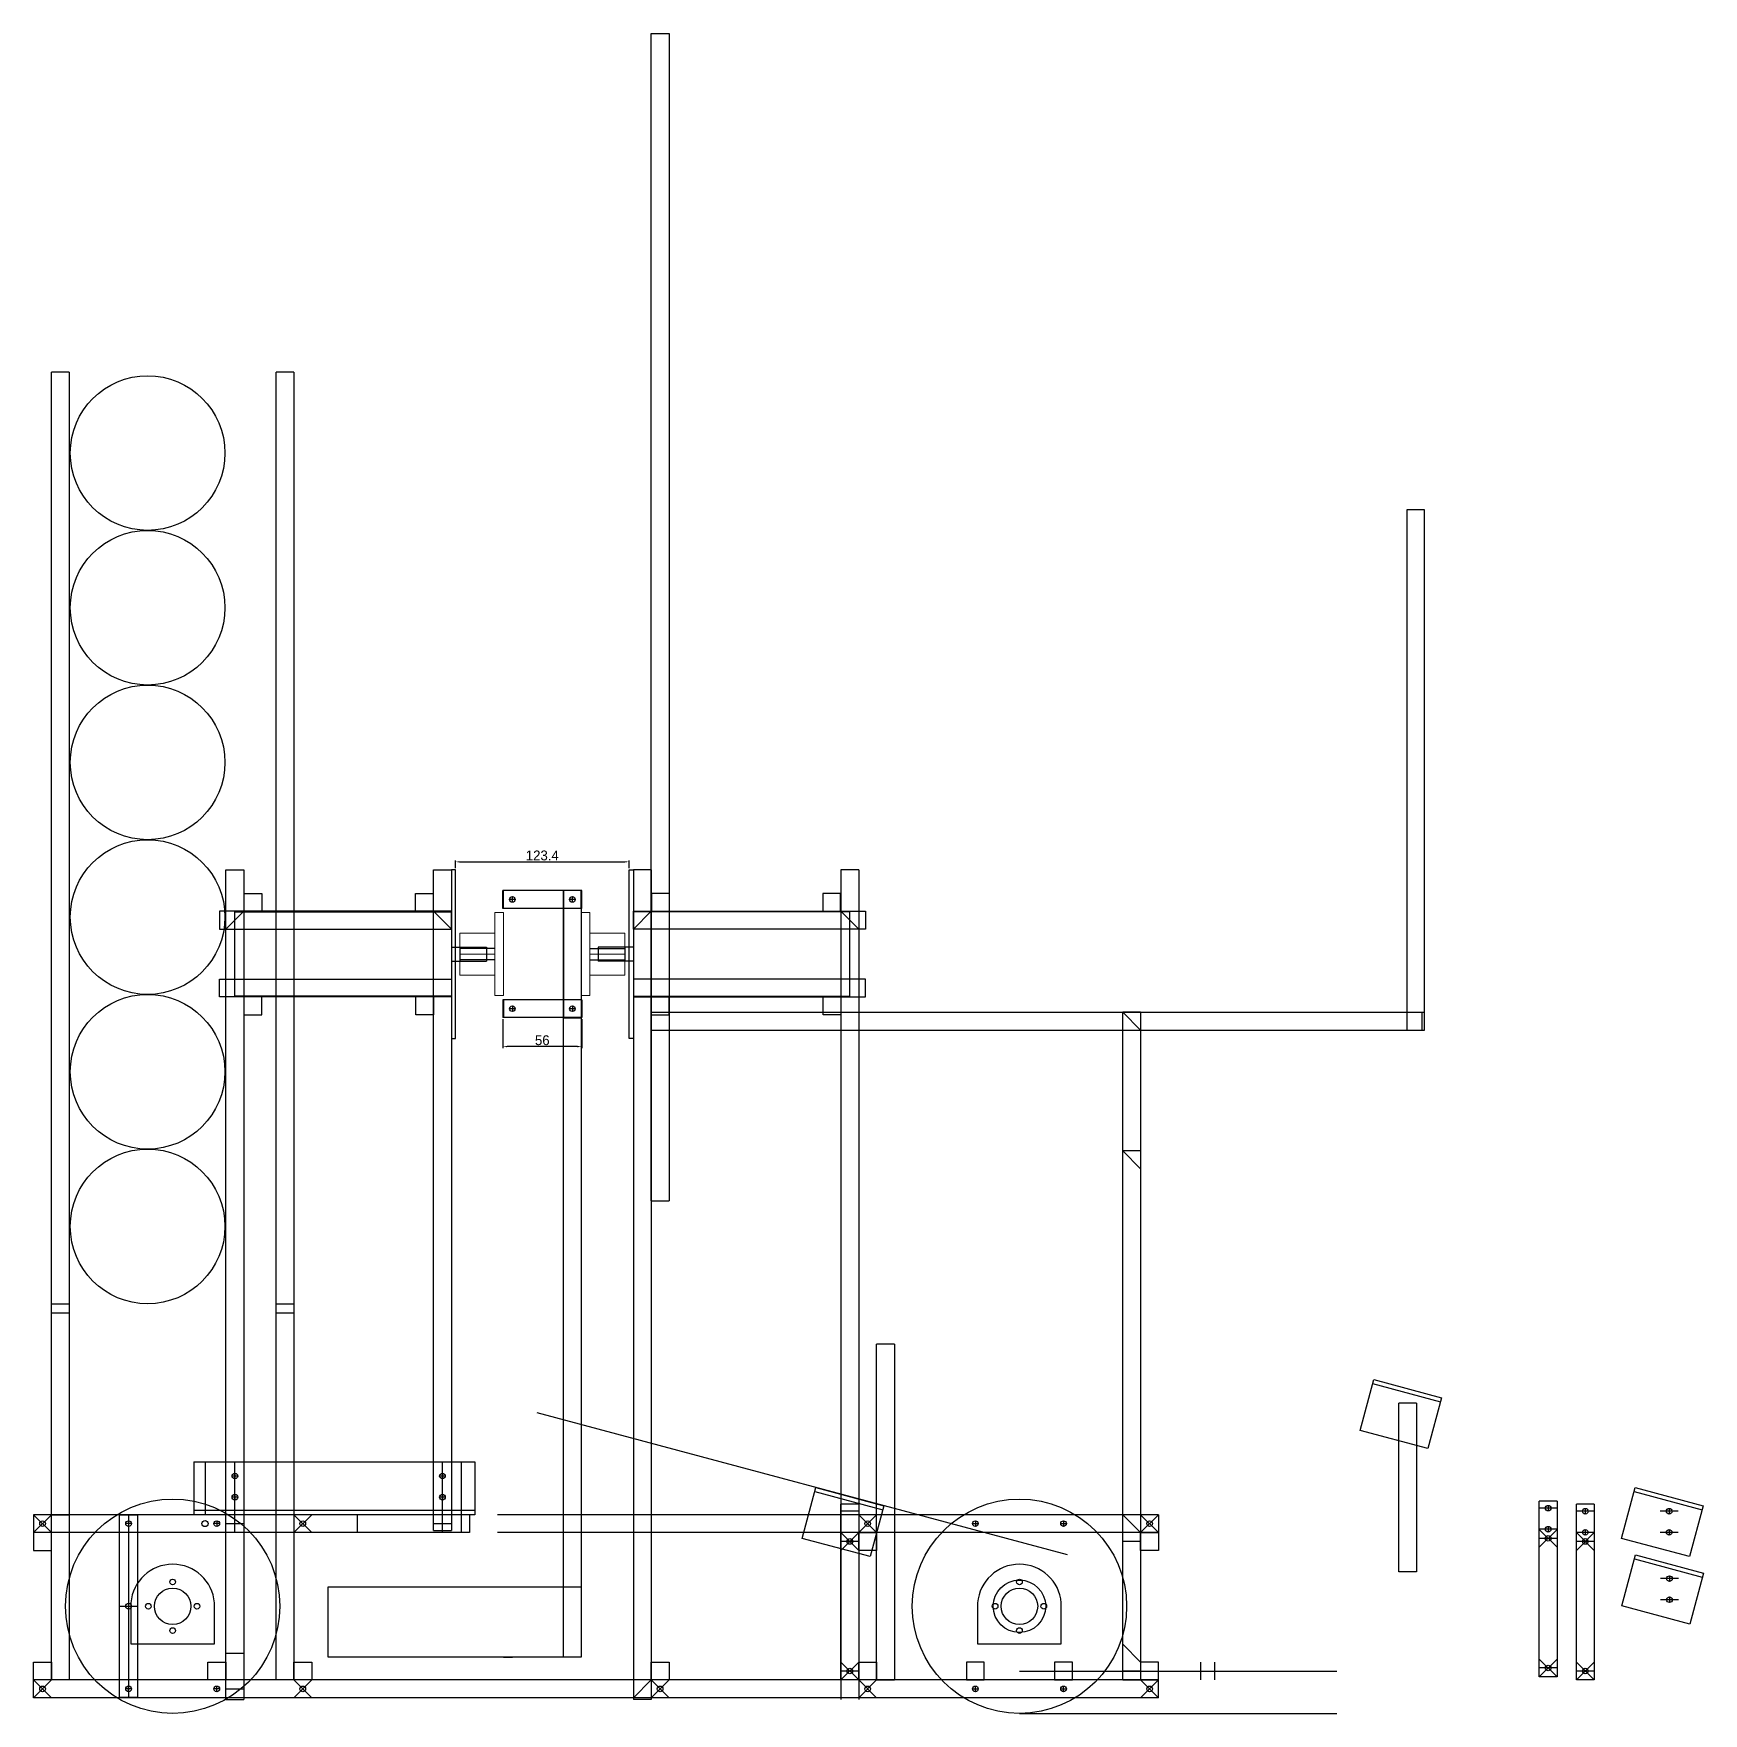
# Model space of a CAD drawing. Header units: millimetres. Extents: x -15418 to 43885, y -27590 to 23052.
# Drawn here: x 24964 to 26151, y -20205 to -19010 of the extents above; entities that cross this region are included whole.
import ezdxf

# ---------------------------------------------------------------- set-up
doc = ezdxf.new("R2010")
doc.units = ezdxf.units.MM
doc.header["$LTSCALE"] = 0.5
doc.layers.get('0').update_dxf_attribs({"lineweight": 5})
doc.layers.get('Defpoints').update_dxf_attribs({"color": 4})
for name, color, linetype in [('Layer1', 1, 'Continuous'), ('Layer2', 2, 'Continuous'), ('Layer3', 9, 'Continuous'), ('Layer4', 6, 'Continuous')]:
    doc.layers.add(name, color=color, linetype=linetype)
doc.dimstyles.new('ISO-25', dxfattribs={"dimtxt": 7, "dimasz": 3, "dimexe": 1, "dimexo": 1, "dimgap": 1, "dimtad": 1, "dimtoh": 1, "dimdec": 3, "dimdsep": 46, "dimtxsty": 'Standard', "dimcen": 2.5, "dimadec": 0, "dimazin": 0, "dimtfac": 1, "dimtdec": 3, "dimtmove": 0, "dimatfit": 3, "dimfxl": 1, "dimarcsym": 1})

# ---------------------------------------------------------------- blocks, each defined once
blk = doc.blocks.new('*D379')
at = {"layer": 'Defpoints', "color": 0, "transparency": 16777216}
for p in [(25297.5, -19710.2), (25353.5, -19710.2), (25297.5, -19730.8)]:
    blk.add_point(p, dxfattribs=at)
at = {"layer": 'Layer1', "color": 0, "lineweight": -2, "transparency": 16777216}
for p, q in [((25297.5, -19711.2), (25297.5, -19731.8)), ((25353.5, -19711.2), (25353.5, -19731.8)), ((25350.5, -19730.8), (25300.5, -19730.8))]:
    blk.add_line(p, q, dxfattribs=at)
at = {"layer": 'Layer1', "color": 0, "transparency": 16777216}
for points in [[(25300.5, -19730.3), (25300.5, -19731.3), (25297.5, -19730.8)], [(25350.5, -19730.3), (25350.5, -19731.3), (25353.5, -19730.8)]]:
    blk.add_solid(points, dxfattribs=at)
at = {"layer": 'Layer1', "color": 0, "transparency": 16777216, "insert": (25325.5, -19726.3), "char_height": 7, "attachment_point": 5}
blk.add_mtext('56', dxfattribs=at)
blk = doc.blocks.new('*D380')
at = {"layer": 'Defpoints', "color": 0, "transparency": 16777216}
for p in [(25387.2, -19599.4), (25263.8, -19605), (25387.2, -19605)]:
    blk.add_point(p, dxfattribs=at)
at = {"layer": 'Layer2', "color": 0, "lineweight": -2, "transparency": 16777216}
for p, q in [((25263.8, -19604), (25263.8, -19598.4)), ((25266.8, -19599.4), (25384.2, -19599.4)), ((25387.2, -19604), (25387.2, -19598.4))]:
    blk.add_line(p, q, dxfattribs=at)
at = {"layer": 'Layer2', "color": 0, "transparency": 16777216}
for points in [[(25266.8, -19598.9), (25266.8, -19599.9), (25263.8, -19599.4)], [(25384.2, -19598.9), (25384.2, -19599.9), (25387.2, -19599.4)]]:
    blk.add_solid(points, dxfattribs=at)
at = {"layer": 'Layer2', "color": 0, "transparency": 16777216, "insert": (25325.5, -19594.9), "char_height": 7, "attachment_point": 5}
blk.add_mtext('123.4', dxfattribs=at)

msp = doc.modelspace()

# ---------------------------------------------------------------- linework, layer by layer
at = {"transparency": 33554661}
for p, q in [((25291.8451, -19694.5061), (25291.8451, -19635.5061)), ((25291.8451, -19635.5061), (25297.8451, -19635.5061)), ((25297.8451, -19635.5061), (25297.8451, -19694.5061)), ((25353.2451, -19635.5061), (25353.2451, -19694.5061)), ((25359.2451, -19635.5061), (25353.2451, -19635.5061)), ((25359.2451, -19694.5061), (25359.2451, -19635.5061)), ((25266.8451, -19680.0061), (25266.8451, -19650.0061)), ((25291.8451, -19650.0061), (25266.8451, -19650.0061)), ((25359.2451, -19650.0061), (25384.2451, -19650.0061)), ((25384.2451, -19680.0061), (25384.2451, -19650.0061)), ((25291.8451, -19665.0061), (25266.8451, -19665.0061)), ((25359.2451, -19665.0061), (25384.2451, -19665.0061)), ((25291.8451, -19680.0061), (25266.8451, -19680.0061)), ((25359.2451, -19680.0061), (25384.2451, -19680.0061)), ((25297.8451, -19694.5061), (25291.8451, -19694.5061)), ((25353.2451, -19694.5061), (25359.2451, -19694.5061))]:
    msp.add_line(p, q, dxfattribs=at)
at = {"layer": 'Defpoints', "transparency": 33554661}
for p, q in [((25907.0379, -20003.7634), (25916.7436, -19967.5412)), ((25915.9671, -19970.439), (25964.2634, -19983.3799)), ((25916.7436, -19967.5412), (25965.0399, -19980.4821)), ((25934.5417, -20104.4207), (25934.5417, -19984.4207)), ((25947.2417, -19984.4207), (25934.5417, -19984.4207)), ((25947.2417, -19984.4207), (25947.2417, -20104.4207)), ((25965.0399, -19980.4821), (25955.3342, -20016.7044)), ((25955.3342, -20016.7044), (25907.0379, -20003.7634)), ((25510.3413, -20080.5788), (25520.047, -20044.3566)), ((25520.047, -20044.3566), (25568.3433, -20057.2976)), ((25519.2705, -20047.2544), (25567.5668, -20060.1954)), ((25537.8451, -20181.2361), (25537.8451, -20056.2361)), ((25550.5451, -20056.2361), (25537.8451, -20056.2361)), ((25550.5451, -20056.2361), (25550.5451, -20181.2361)), ((25568.3433, -20057.2976), (25558.6375, -20093.5198)), ((25550.5451, -20061.2361), (25537.8451, -20061.2361)), ((25558.6375, -20093.5198), (25510.3413, -20080.5788)), ((25550.5451, -20076.2361), (25537.8451, -20076.2361)), ((25947.2417, -20104.4207), (25934.5417, -20104.4207)), ((25550.5451, -20181.2361), (25537.8451, -20181.2361))]:
    msp.add_line(p, q, dxfattribs=at)
for centre, radius in [((25085.6328, -20070.0261), 2.15), ((25085.6328, -20070.0261), 2.15), ((25664.8328, -20128.8061), 18.65)]:
    msp.add_circle(centre, radius, dxfattribs=at)
at = {"layer": 'Layer1', "transparency": 33554661}
for p, q in [((24976.4328, -20181.2361), (24976.4328, -19251.2361)), ((24989.1328, -19251.2361), (24976.4328, -19251.2361)), ((24989.1328, -19251.2361), (24989.1328, -20181.2361)), ((25136.1328, -20181.2361), (25136.1328, -19251.2361)), ((25148.8328, -19251.2361), (25136.1328, -19251.2361)), ((25148.8328, -19251.2361), (25148.8328, -20181.2361)), ((25100.5451, -20195.0061), (25100.5451, -19605.0061)), ((25100.5451, -19605.0061), (25113.2451, -19605.0061)), ((25113.2451, -19605.0061), (25113.2451, -20195.0061)), ((25248.1451, -19605.0061), (25260.8451, -19605.0061)), ((25248.1451, -19605.0061), (25260.8451, -19605.0061)), ((25248.1451, -20075.0061), (25248.1451, -19605.0061)), ((25260.8451, -19605.0061), (25260.8451, -19725.0061)), ((25263.8451, -19605.0061), (25260.8451, -19605.0061)), ((25260.8451, -19605.0061), (25260.8451, -20075.0061)), ((25263.8451, -19725.0061), (25263.8451, -19605.0061)), ((25387.2451, -19725.0061), (25387.2451, -19605.0061)), ((25387.2451, -19605.0061), (25390.2451, -19605.0061)), ((25390.2451, -19605.0061), (25390.2451, -19725.0061)), ((25402.9451, -19605.0061), (25390.2451, -19605.0061)), ((25402.9451, -19605.0061), (25390.2451, -19605.0061)), ((25390.2451, -19605.0061), (25390.2451, -20195.0061)), ((25402.9451, -19605.0061), (25402.9451, -20195.0061)), ((25550.5451, -19605.0061), (25537.8451, -19605.0061)), ((25537.8451, -19605.0061), (25537.8451, -20195.0061)), ((25550.5451, -19605.0061), (25550.5451, -20195.0061)), ((25113.4451, -19634.5061), (25113.4451, -19621.8061)), ((25113.4451, -19621.8061), (25126.1451, -19621.8061)), ((25126.1451, -19621.8061), (25126.1451, -19634.5061)), ((25235.2451, -19634.5061), (25235.2451, -19621.8061)), ((25235.2451, -19621.8061), (25247.9451, -19621.8061)), ((25247.9451, -19621.8061), (25247.9451, -19634.5061)), ((25353.5451, -19619.8061), (25297.5451, -19619.8061)), ((25297.5451, -19632.5061), (25297.5451, -19619.8061)), ((25297.8451, -19632.5061), (25297.8451, -19619.8061)), ((25306.1951, -19626.1561), (25302.1951, -19626.1561)), ((25304.1951, -19628.1561), (25304.1951, -19624.1561)), ((25340.5451, -19619.5061), (25340.5451, -19710.5061)), ((25340.5451, -19619.5061), (25353.2451, -19619.5061)), ((25340.5451, -20165.0061), (25340.5451, -19619.8061)), ((25348.8951, -19626.1561), (25344.8951, -19626.1561)), ((25346.8951, -19628.1561), (25346.8951, -19624.1561)), ((25353.2451, -19632.5061), (25353.2451, -19619.5061)), ((25353.2451, -19619.8061), (25353.2451, -20165.0061)), ((25353.2451, -19619.8061), (25353.2451, -19710.2061)), ((25353.5451, -19632.5061), (25353.5451, -19619.8061)), ((25403.1451, -19621.8061), (25403.1451, -19634.5061)), ((25415.8451, -19621.8061), (25403.1451, -19621.8061)), ((25415.8451, -19634.5061), (25415.8451, -19621.8061)), ((25524.9451, -19621.8061), (25524.9451, -19634.5061)), ((25537.6451, -19621.8061), (25524.9451, -19621.8061)), ((25537.6451, -19634.5061), (25537.6451, -19621.8061)), ((25260.8451, -19634.5061), (25095.8451, -19634.5061)), ((25095.8451, -19634.5061), (25095.8451, -19647.2061)), ((25113.2451, -19634.5061), (25100.5451, -19647.2061)), ((25126.1451, -19634.5061), (25113.4451, -19634.5061)), ((25247.9451, -19634.5061), (25235.2451, -19634.5061)), ((25248.1451, -19634.5061), (25260.8451, -19647.2061)), ((25260.8451, -19647.2061), (25260.8451, -19634.5061)), ((25353.2451, -19632.5061), (25297.5451, -19632.5061)), ((25353.5451, -19632.5061), (25340.5451, -19632.5061)), ((25390.2451, -19634.5061), (25555.2451, -19634.5061)), ((25390.2451, -19647.2061), (25390.2451, -19634.5061)), ((25402.9451, -19634.5061), (25390.2451, -19647.2061)), ((25403.1451, -19634.5061), (25415.8451, -19634.5061)), ((25524.9451, -19634.5061), (25537.6451, -19634.5061)), ((25537.8451, -19634.5061), (25550.5451, -19647.2061)), ((25555.2451, -19634.5061), (25555.2451, -19647.2061)), ((25095.8451, -19647.2061), (25260.8451, -19647.2061)), ((25555.2451, -19647.2061), (25390.2451, -19647.2061)), ((25266.8451, -19660.0061), (25266.8451, -19670.0061)), ((25384.2451, -19660.0061), (25384.2451, -19670.0061)), ((25353.2451, -19665.0061), (25353.2451, -19665.0061)), ((25095.8451, -19695.5061), (25095.8451, -19682.8061)), ((25095.8451, -19682.8061), (25260.8451, -19682.8061)), ((25260.8451, -19682.8061), (25260.8451, -19695.5061)), ((25555.2451, -19682.8061), (25390.2451, -19682.8061)), ((25390.2451, -19682.8061), (25390.2451, -19695.5061)), ((25555.2451, -19695.5061), (25555.2451, -19682.8061)), ((25260.8451, -19695.5061), (25095.8451, -19695.5061)), ((25113.2451, -19695.5061), (25113.2451, -19708.2061)), ((25125.9451, -19708.2061), (25125.9451, -19695.5061)), ((25235.4451, -19708.2061), (25235.4451, -19695.5061)), ((25248.1451, -19695.5061), (25248.1451, -19708.2061)), ((25353.2451, -19697.5061), (25297.5451, -19697.5061)), ((25297.5451, -19697.5061), (25297.5451, -19710.2061)), ((25297.8451, -19697.5061), (25297.8451, -19710.2061)), ((25353.5451, -19697.5061), (25340.5451, -19697.5061)), ((25353.2451, -19697.5061), (25353.2451, -19710.5061)), ((25353.5451, -19697.5061), (25353.5451, -19710.2061)), ((25390.2451, -19695.5061), (25555.2451, -19695.5061)), ((25402.9451, -19695.5061), (25402.9451, -19708.2061)), ((25415.6451, -19708.2061), (25415.6451, -19695.5061)), ((25525.1451, -19708.2061), (25525.1451, -19695.5061)), ((25537.8451, -19695.5061), (25537.8451, -19708.2061)), ((25113.2451, -19708.2061), (25125.9451, -19708.2061)), ((25248.1451, -19708.2061), (25235.4451, -19708.2061)), ((25353.5451, -19710.2061), (25297.5451, -19710.2061)), ((25306.1951, -19703.8561), (25302.1951, -19703.8561)), ((25304.1951, -19701.8561), (25304.1951, -19705.8561)), ((25353.2451, -19710.5061), (25340.5451, -19710.5061)), ((25348.8951, -19703.8561), (25344.8951, -19703.8561)), ((25346.8951, -19701.8561), (25346.8951, -19705.8561)), ((25402.9451, -19708.2061), (25415.6451, -19708.2061)), ((25537.8451, -19708.2061), (25525.1451, -19708.2061)), ((25260.8451, -19725.0061), (25263.8451, -19725.0061)), ((25390.2451, -19725.0061), (25387.2451, -19725.0061)), ((25402.9451, -19840.3761), (25415.6451, -19840.3761)), ((24976.4328, -19913.6761), (24989.1328, -19913.6761)), ((25136.1328, -19913.6761), (25148.8328, -19913.6761)), ((24976.4328, -19920.0261), (24989.1328, -19920.0261)), ((25136.1328, -19920.0261), (25148.8328, -19920.0261)), ((25698.9092, -20092.2826), (25321.9482, -19991.2762)), ((26093.0584, -20080.5788), (26102.7641, -20044.3566)), ((26102.7641, -20044.3566), (26151.0604, -20057.2976)), ((26034.4736, -20179.0366), (26034.4736, -20054.0366)), ((26047.1736, -20054.0366), (26034.4736, -20054.0366)), ((26040.8236, -20057.0366), (26040.8236, -20061.0366)), ((26047.1736, -20054.0366), (26047.1736, -20179.0366)), ((26060.9007, -20181.2361), (26060.9007, -20056.2361)), ((26073.6007, -20056.2361), (26060.9007, -20056.2361)), ((26073.6007, -20056.2361), (26073.6007, -20181.2361)), ((26101.9876, -20047.2544), (26150.2839, -20060.1954)), ((26151.0604, -20057.2976), (26141.3547, -20093.5198)), ((24976.4328, -20063.6761), (24989.1328, -20063.6761)), ((26047.1736, -20059.0366), (26034.4736, -20059.0366)), ((26073.6007, -20061.2361), (26060.9007, -20061.2361)), ((26067.2507, -20059.2361), (26067.2507, -20063.2361)), ((26133.2622, -20061.2361), (26120.5622, -20061.2361)), ((26126.9122, -20059.2361), (26126.9122, -20063.2361)), ((25248.1451, -20075.0061), (25260.8451, -20075.0061)), ((26047.1736, -20074.0366), (26034.4736, -20074.0366)), ((26034.4736, -20074.1766), (26047.1736, -20086.8766)), ((26034.4736, -20086.8766), (26047.1736, -20074.1766)), ((26047.1736, -20080.5266), (26034.4736, -20080.5266)), ((26040.8236, -20072.0366), (26040.8236, -20076.0366)), ((26073.6007, -20076.2361), (26060.9007, -20076.2361)), ((26060.9007, -20076.3761), (26073.6007, -20089.0761)), ((26060.9007, -20089.0761), (26073.6007, -20076.3761)), ((26067.2507, -20074.2361), (26067.2507, -20078.2361)), ((26141.3547, -20093.5198), (26093.0584, -20080.5788)), ((26133.2622, -20076.2361), (26120.5622, -20076.2361)), ((26126.9122, -20074.2361), (26126.9122, -20078.2361)), ((25550.5451, -20082.7261), (25537.8451, -20082.7261)), ((26073.6007, -20082.7261), (26060.9007, -20082.7261)), ((26093.2264, -20128.4951), (26102.9321, -20092.2728)), ((26102.9321, -20092.2728), (26151.2284, -20105.2138)), ((26102.1557, -20095.1706), (26150.452, -20108.1116)), ((26151.2284, -20105.2138), (26141.5227, -20141.436)), ((25173.2451, -20165.0061), (25173.2451, -20115.0061)), ((25173.2451, -20115.0061), (25353.2451, -20115.0061)), ((26133.4303, -20109.1523), (26120.7303, -20109.1523)), ((26127.0803, -20107.1523), (26127.0803, -20111.1523)), ((25032.8928, -20126.3652), (25032.8928, -20155.5461)), ((25092.3728, -20155.5461), (25092.3728, -20126.3652)), ((25635.0928, -20126.3652), (25635.0928, -20155.5461)), ((25694.5728, -20155.5461), (25694.5728, -20126.3652)), ((26141.5227, -20141.436), (26093.2264, -20128.4951)), ((26133.4303, -20124.1523), (26120.7303, -20124.1523)), ((26127.0803, -20122.1523), (26127.0803, -20126.1523)), ((25032.8928, -20155.5461), (25092.3728, -20155.5461)), ((25353.2451, -20165.0061), (25173.2451, -20165.0061)), ((25297.8451, -20165.0061), (25304.1951, -20165.0061)), ((25635.0928, -20155.5461), (25694.5728, -20155.5461)), ((25550.5451, -20174.8861), (25537.8451, -20174.8861)), ((25664.8328, -20175.0061), (25890.4862, -20175.0061)), ((26034.4736, -20166.3366), (26047.1736, -20179.0366)), ((26034.4736, -20179.0366), (26047.1736, -20166.3366)), ((26047.1736, -20172.6866), (26034.4736, -20172.6866)), ((26060.9007, -20168.5361), (26073.6007, -20181.2361)), ((26060.9007, -20181.2361), (26073.6007, -20168.5361)), ((26073.6007, -20174.8861), (26060.9007, -20174.8861)), ((24989.1328, -20181.2361), (24976.4328, -20181.2361)), ((25087.7068, -20181.2361), (25075.0068, -20181.2361)), ((25148.8328, -20181.2361), (25136.1328, -20181.2361)), ((26047.1736, -20179.0366), (26034.4736, -20179.0366)), ((26073.6007, -20181.2361), (26060.9007, -20181.2361)), ((25100.5451, -20195.0061), (25113.2451, -20195.0061)), ((25402.9451, -20195.0061), (25390.2451, -20195.0061)), ((25664.8328, -20205.0061), (25890.4862, -20205.0061))]:
    msp.add_line(p, q, dxfattribs=at)
for centre, radius in [((25044.839, -19308.6761), 55), ((25044.839, -19418.6761), 55), ((25044.839, -19528.6761), 55), ((25044.839, -19638.6761), 55), ((25304.1951, -19626.1561), 2), ((25346.8951, -19626.1561), 2), ((25044.839, -19748.6761), 55), ((25304.1951, -19703.8561), 2), ((25346.8951, -19703.8561), 2), ((25044.839, -19858.6761), 55), ((26040.8236, -20059.0366), 2), ((26067.2507, -20061.2361), 2), ((26126.9122, -20061.2361), 2), ((26040.8236, -20074.0366), 2), ((26040.8236, -20080.5266), 2), ((26040.8236, -20080.5266), 2), ((26040.8236, -20080.5266), 2), ((26067.2507, -20076.2361), 2), ((26067.2507, -20082.7261), 2), ((26067.2507, -20082.7261), 2), ((26067.2507, -20082.7261), 2), ((26126.9122, -20076.2361), 2), ((25062.6328, -20128.8061), 12.96), ((25062.6328, -20111.5061), 2), ((25664.8328, -20128.8061), 12.96), ((25664.8328, -20111.5061), 2), ((26127.0803, -20109.1523), 2), ((25045.3328, -20128.8061), 2), ((25079.9328, -20128.8061), 2), ((25647.5328, -20128.8061), 2), ((25682.1328, -20128.8061), 2), ((26127.0803, -20124.1523), 2), ((25062.6328, -20146.1061), 2), ((25664.8328, -20146.1061), 2), ((26040.8236, -20172.6866), 2), ((26040.8236, -20172.6866), 2), ((26040.8236, -20172.6866), 2), ((26067.2507, -20174.8861), 2), ((26067.2507, -20174.8861), 2), ((26067.2507, -20174.8861), 2)]:
    msp.add_circle(centre, radius, dxfattribs=at)
for centre in [(25062.6328, -20128.8061), (25664.8328, -20128.8061)]:
    msp.add_arc(centre, 29.84, 4.692017, 175.307983, dxfattribs=at)
at = {"layer": 'Layer2', "transparency": 33554661}
for p, q in [((25106.8451, -19695.0061), (25106.8451, -19635.0061)), ((25106.8451, -19635.0061), (25260.8451, -19635.0061)), ((25260.8451, -19635.0061), (25260.8451, -19695.0061)), ((25390.2451, -19635.0061), (25390.2451, -19695.0061)), ((25544.2451, -19635.0061), (25390.2451, -19635.0061)), ((25544.2451, -19695.0061), (25544.2451, -19635.0061)), ((25260.8451, -19660.0061), (25285.8451, -19660.0061)), ((25291.8451, -19661.0061), (25266.8451, -19661.0061)), ((25285.8451, -19660.0061), (25285.8451, -19670.0061)), ((25359.2451, -19661.0061), (25384.2451, -19661.0061)), ((25390.2451, -19660.0061), (25365.2451, -19660.0061)), ((25365.2451, -19660.0061), (25365.2451, -19670.0061)), ((25260.8451, -19670.0061), (25285.8451, -19670.0061)), ((25291.8451, -19669.0061), (25266.8451, -19669.0061)), ((25359.2451, -19669.0061), (25384.2451, -19669.0061)), ((25390.2451, -19670.0061), (25365.2451, -19670.0061)), ((25260.8451, -19695.0061), (25106.8451, -19695.0061)), ((25390.2451, -19695.0061), (25544.2451, -19695.0061)), ((25738.3328, -20181.3061), (25738.3328, -19706.3061)), ((25751.0328, -19706.3061), (25738.3328, -19706.3061)), ((25738.3328, -19706.3061), (25751.0328, -19719.0061)), ((25751.0328, -19706.3061), (25751.0328, -20181.3061)), ((25751.0328, -19805.0061), (25738.3328, -19805.0061)), ((25738.3328, -19805.0061), (25751.0328, -19817.7061)), ((25575.9451, -19942.3061), (25563.2451, -19942.3061)), ((25563.2451, -20181.3061), (25563.2451, -19942.3061)), ((25575.9451, -19942.3061), (25575.9451, -20181.3061)), ((25077.6328, -20026.1761), (25277.6328, -20026.1761)), ((25077.6328, -20026.1761), (25077.6328, -20063.6761)), ((25085.6328, -20026.1761), (25085.6328, -20063.6761)), ((25106.8951, -20063.6761), (25106.8951, -20026.1761)), ((25254.4951, -20063.6761), (25254.4951, -20026.1761)), ((25267.7328, -20026.1761), (25267.7328, -20076.3761)), ((25277.6328, -20026.1761), (25277.6328, -20063.6761)), ((25108.8951, -20036.1761), (25104.8951, -20036.1761)), ((25106.8951, -20034.1761), (25106.8951, -20038.1761)), ((25256.4951, -20036.1761), (25252.4951, -20036.1761)), ((25254.4951, -20034.1761), (25254.4951, -20038.1761)), ((25108.8951, -20051.1761), (25104.8951, -20051.1761)), ((25106.8951, -20049.1761), (25106.8951, -20053.1761)), ((25256.4951, -20051.1761), (25252.4951, -20051.1761)), ((25254.4951, -20049.1761), (25254.4951, -20053.1761)), ((24963.7328, -20063.6761), (24963.7328, -20076.3761)), ((25277.6328, -20063.6761), (24963.7328, -20063.6761)), ((25024.9328, -20193.8061), (25024.9328, -20063.8061)), ((25024.9328, -20063.8061), (25037.6328, -20063.8061)), ((25031.2828, -20063.8061), (25031.2828, -20193.8061)), ((25031.2828, -20068.0261), (25031.2828, -20072.0261)), ((25037.6328, -20063.8061), (25037.6328, -20193.8061)), ((25277.6328, -20060.6761), (25077.6328, -20060.6761)), ((25277.6328, -20063.6761), (25077.6328, -20063.6761)), ((25093.9828, -20068.0261), (25093.9828, -20072.0261)), ((25106.8951, -20076.3761), (25106.8951, -20063.6761)), ((25193.7328, -20063.6761), (25193.7328, -20076.3761)), ((25254.4951, -20076.3761), (25254.4951, -20063.6761)), ((25273.7328, -20063.6761), (25273.7328, -20076.3761)), ((25763.7328, -20063.6761), (25293.7328, -20063.6761)), ((25633.4828, -20068.0261), (25633.4828, -20072.0261)), ((25696.1828, -20068.0261), (25696.1828, -20072.0261)), ((25738.3328, -20063.6761), (25751.0328, -20076.3761)), ((25763.7328, -20063.6761), (25763.7328, -20076.3761)), ((24976.4328, -20076.3761), (24963.7328, -20076.3761)), ((24976.4328, -20076.3761), (24963.7328, -20076.3761)), ((24963.7328, -20076.3761), (24963.7328, -20089.0761)), ((24976.4328, -20076.3761), (24963.7328, -20076.3761)), ((24963.7328, -20076.3761), (24963.7328, -20089.0761)), ((24976.4328, -20076.3761), (24963.7328, -20076.3761)), ((25273.7328, -20076.3761), (24963.7328, -20076.3761)), ((24976.4328, -20089.0761), (24976.4328, -20076.3761)), ((24976.4328, -20089.0761), (24976.4328, -20076.3761)), ((25033.2828, -20070.0261), (25029.2828, -20070.0261)), ((25031.2828, -20070.0261), (25031.2828, -20187.5861)), ((25095.9828, -20070.0261), (25091.9828, -20070.0261)), ((25100.5451, -20070.0261), (25113.2451, -20070.0261)), ((25248.1451, -20070.0261), (25260.8451, -20070.0261)), ((25763.7328, -20076.3761), (25293.7328, -20076.3761)), ((25550.5451, -20089.0761), (25550.5451, -20076.3761)), ((25550.5451, -20076.3761), (25563.2451, -20076.3761)), ((25550.5451, -20089.0761), (25550.5451, -20076.3761)), ((25550.5451, -20076.3761), (25563.2451, -20076.3761)), ((25563.2451, -20076.3761), (25563.2451, -20089.0761)), ((25563.2451, -20076.3761), (25563.2451, -20089.0761)), ((25631.4828, -20070.0261), (25635.4828, -20070.0261)), ((25694.1828, -20070.0261), (25698.1828, -20070.0261)), ((25751.0328, -20089.0761), (25751.0328, -20076.3761)), ((25751.0328, -20076.3761), (25763.7328, -20076.3761)), ((25751.0328, -20089.0761), (25751.0328, -20076.3761)), ((25751.0328, -20076.3761), (25763.7328, -20076.3761)), ((25763.7328, -20076.3761), (25763.7328, -20089.0761)), ((25763.7328, -20076.3761), (25763.7328, -20089.0761)), ((24963.7328, -20089.0761), (24976.4328, -20089.0761)), ((25563.2451, -20089.0761), (25550.5451, -20089.0761)), ((25563.2451, -20089.0761), (25550.5451, -20089.0761)), ((25751.0328, -20082.7261), (25738.3328, -20082.7261)), ((25751.0328, -20082.7261), (25751.0328, -20082.7261)), ((25763.7328, -20089.0761), (25751.0328, -20089.0761)), ((25763.7328, -20089.0761), (25751.0328, -20089.0761)), ((25024.9328, -20128.8061), (25037.6328, -20128.8061)), ((25100.476, -20162.1861), (25113.2451, -20162.1861)), ((25738.3328, -20155.8361), (25751.0328, -20168.5361)), ((24963.7328, -20181.2361), (24963.7328, -20168.5361)), ((24963.7328, -20181.2361), (24963.7328, -20168.5361)), ((24963.7328, -20168.5361), (24976.4328, -20168.5361)), ((24976.4328, -20168.5361), (24976.4328, -20181.2361)), ((24976.4328, -20168.5361), (24976.4328, -20181.2361)), ((25087.7068, -20181.2361), (25087.7068, -20168.5361)), ((25087.7068, -20168.5361), (25100.4068, -20168.5361)), ((25087.7068, -20181.2361), (25087.7068, -20168.5361)), ((25087.7068, -20168.5361), (25100.4068, -20168.5361)), ((25100.4068, -20168.5361), (25100.4068, -20181.2361)), ((25100.4068, -20168.5361), (25100.4068, -20181.2361)), ((25148.8328, -20181.2361), (25148.8328, -20168.5361)), ((25148.8328, -20168.5361), (25161.5328, -20168.5361)), ((25148.8328, -20181.2361), (25148.8328, -20168.5361)), ((25148.8328, -20168.5361), (25161.5328, -20168.5361)), ((25161.5328, -20168.5361), (25161.5328, -20181.2361)), ((25161.5328, -20168.5361), (25161.5328, -20181.2361)), ((25402.9451, -20181.2361), (25402.9451, -20168.5361)), ((25402.9451, -20168.5361), (25415.6451, -20168.5361)), ((25402.9451, -20181.2361), (25402.9451, -20168.5361)), ((25402.9451, -20168.5361), (25415.6451, -20168.5361)), ((25415.6451, -20168.5361), (25415.6451, -20181.2361)), ((25415.6451, -20168.5361), (25415.6451, -20181.2361)), ((25550.5451, -20181.2361), (25550.5451, -20168.5361)), ((25550.5451, -20168.5361), (25563.2451, -20168.5361)), ((25550.5451, -20181.2361), (25550.5451, -20168.5361)), ((25550.5451, -20168.5361), (25563.2451, -20168.5361)), ((25563.2451, -20168.5361), (25563.2451, -20181.2361)), ((25563.2451, -20168.5361), (25563.2451, -20181.2361)), ((25639.7588, -20168.5361), (25627.0588, -20168.5361)), ((25627.0588, -20168.5361), (25627.0588, -20181.2361)), ((25639.7588, -20168.5361), (25627.0588, -20168.5361)), ((25627.0588, -20168.5361), (25627.0588, -20181.2361)), ((25639.7588, -20181.2361), (25639.7588, -20168.5361)), ((25639.7588, -20181.2361), (25639.7588, -20168.5361)), ((25702.5328, -20168.5361), (25689.8328, -20168.5361)), ((25689.8328, -20168.5361), (25689.8328, -20181.2361)), ((25702.5328, -20168.5361), (25689.8328, -20168.5361)), ((25689.8328, -20168.5361), (25689.8328, -20181.2361)), ((25702.5328, -20181.2361), (25702.5328, -20168.5361)), ((25702.5328, -20181.2361), (25702.5328, -20168.5361)), ((25751.0328, -20174.8861), (25738.3328, -20174.8861)), ((25763.7328, -20168.5361), (25751.0328, -20168.5361)), ((25751.0328, -20168.5361), (25751.0328, -20181.2361)), ((25763.7328, -20168.5361), (25751.0328, -20168.5361)), ((25751.0328, -20168.5361), (25751.0328, -20181.2361)), ((25763.7328, -20181.2361), (25763.7328, -20168.5361)), ((25763.7328, -20181.2361), (25763.7328, -20168.5361)), ((25793.7328, -20181.2361), (25793.7328, -20168.5361)), ((25803.7328, -20181.2361), (25803.7328, -20168.5361)), ((25763.7328, -20181.2361), (24963.7328, -20181.2361)), ((24963.7328, -20193.9361), (24963.7328, -20181.2361)), ((24976.4328, -20181.2361), (24963.7328, -20181.2361)), ((24976.4328, -20181.2361), (24963.7328, -20181.2361)), ((24976.4328, -20181.2361), (24963.7328, -20181.2361)), ((24976.4328, -20181.2361), (24963.7328, -20181.2361)), ((25033.2828, -20187.5861), (25029.2828, -20187.5861)), ((25031.2828, -20189.5861), (25031.2828, -20185.5861)), ((25100.4068, -20181.2361), (25087.7068, -20181.2361)), ((25100.4068, -20181.2361), (25087.7068, -20181.2361)), ((25095.9828, -20187.5861), (25091.9828, -20187.5861)), ((25093.9828, -20189.5861), (25093.9828, -20185.5861)), ((25100.5451, -20187.5861), (25100.5451, -20187.5861)), ((25100.5451, -20187.5861), (25113.2451, -20187.5861)), ((25161.5328, -20181.2361), (25148.8328, -20181.2361)), ((25161.5328, -20181.2361), (25148.8328, -20181.2361)), ((25390.2451, -20193.9361), (25402.9451, -20181.2361)), ((25415.6451, -20181.2361), (25402.9451, -20181.2361)), ((25415.6451, -20181.2361), (25402.9451, -20181.2361)), ((25563.2451, -20181.2361), (25550.5451, -20181.2361)), ((25563.2451, -20181.2361), (25550.5451, -20181.2361)), ((25575.9451, -20181.3061), (25563.2451, -20181.3061)), ((25627.0588, -20181.2361), (25639.7588, -20181.2361)), ((25627.0588, -20181.2361), (25639.7588, -20181.2361)), ((25631.4828, -20187.5861), (25635.4828, -20187.5861)), ((25633.4828, -20189.5861), (25633.4828, -20185.5861)), ((25689.8328, -20181.2361), (25702.5328, -20181.2361)), ((25689.8328, -20181.2361), (25702.5328, -20181.2361)), ((25694.1828, -20187.5861), (25698.1828, -20187.5861)), ((25696.1828, -20189.5861), (25696.1828, -20185.5861)), ((25751.0328, -20181.3061), (25738.3328, -20181.3061)), ((25751.0328, -20181.2361), (25763.7328, -20181.2361)), ((25751.0328, -20181.2361), (25763.7328, -20181.2361)), ((25763.7328, -20193.9361), (25763.7328, -20181.2361)), ((25763.7328, -20193.9361), (24963.7328, -20193.9361)), ((25037.6328, -20193.8061), (25024.9328, -20193.8061))]:
    msp.add_line(p, q, dxfattribs=at)
for centre in [(25106.8951, -20036.1761), (25254.4951, -20036.1761), (25106.8951, -20051.1761), (25254.4951, -20051.1761), (25031.2828, -20070.0261), (25093.9828, -20070.0261), (25633.4828, -20070.0261), (25696.1828, -20070.0261), (25031.2828, -20128.8061), (25031.2828, -20187.5861), (25093.9828, -20187.5861), (25633.4828, -20187.5861), (25696.1828, -20187.5861)]:
    msp.add_circle(centre, 2, dxfattribs=at)
at = {"layer": 'Layer3', "transparency": 33554661}
for p, q in [((24963.7328, -20063.6761), (24976.4328, -20076.3761)), ((24963.7328, -20076.3761), (24976.4328, -20063.6761)), ((24963.7328, -20063.6761), (24976.4328, -20076.3761)), ((24963.7328, -20076.3761), (24976.4328, -20063.6761)), ((25161.5328, -20063.6761), (25148.8328, -20076.3761)), ((25161.5328, -20076.3761), (25148.8328, -20063.6761)), ((25550.5451, -20063.6761), (25563.2451, -20076.3761)), ((25550.5451, -20076.3761), (25563.2451, -20063.6761)), ((25763.7328, -20063.6761), (25751.0328, -20076.3761)), ((25763.7328, -20076.3761), (25751.0328, -20063.6761)), ((25537.8451, -20076.3761), (25550.5451, -20089.0761)), ((25537.8451, -20089.0761), (25550.5451, -20076.3761)), ((25537.8451, -20168.5361), (25550.5451, -20181.2361)), ((25537.8451, -20181.2361), (25550.5451, -20168.5361)), ((24963.7328, -20193.9361), (24976.4328, -20181.2361)), ((24963.7328, -20181.2361), (24976.4328, -20193.9361)), ((24963.7328, -20193.9361), (24976.4328, -20181.2361)), ((24963.7328, -20181.2361), (24976.4328, -20193.9361)), ((25161.5328, -20193.9361), (25148.8328, -20181.2361)), ((25161.5328, -20181.2361), (25148.8328, -20193.9361)), ((25402.9451, -20193.9361), (25415.6451, -20181.2361)), ((25402.9451, -20181.2361), (25415.6451, -20193.9361)), ((25550.5451, -20193.9361), (25563.2451, -20181.2361)), ((25550.5451, -20181.2361), (25563.2451, -20193.9361)), ((25763.7328, -20193.9361), (25751.0328, -20181.2361)), ((25763.7328, -20181.2361), (25751.0328, -20193.9361))]:
    msp.add_line(p, q, dxfattribs=at)
for centre, radius in [((25106.8951, -20036.1761), 2), ((25254.4951, -20036.1761), 2), ((25062.6328, -20128.8061), 76.2), ((25106.8951, -20051.1761), 2), ((25254.4951, -20051.1761), 2), ((25664.8328, -20128.8061), 76.2), ((24970.0828, -20070.0261), 2), ((24970.0828, -20070.0261), 2), ((24970.0828, -20070.0261), 2), ((24970.0828, -20070.0261), 2), ((24970.0828, -20070.0261), 2), ((24970.0828, -20070.0261), 2), ((25031.2828, -20070.0261), 2), ((25093.9828, -20070.0261), 2), ((25155.1828, -20070.0261), 2), ((25155.1828, -20070.0261), 2), ((25155.1828, -20070.0261), 2), ((25556.8951, -20070.0261), 2), ((25556.8951, -20070.0261), 2), ((25556.8951, -20070.0261), 2), ((25633.4828, -20070.0261), 2), ((25696.1828, -20070.0261), 2), ((25757.3828, -20070.0261), 2), ((25757.3828, -20070.0261), 2), ((25757.3828, -20070.0261), 2), ((25544.1951, -20082.7261), 2), ((25544.1951, -20082.7261), 2), ((25544.1951, -20082.7261), 2), ((25544.1951, -20174.8861), 2), ((25544.1951, -20174.8861), 2), ((25544.1951, -20174.8861), 2), ((24970.0828, -20187.5861), 2), ((24970.0828, -20187.5861), 2), ((24970.0828, -20187.5861), 2), ((24970.0828, -20187.5861), 2), ((24970.0828, -20187.5861), 2), ((24970.0828, -20187.5861), 2), ((25031.2828, -20187.5861), 2), ((25093.9828, -20187.5861), 2), ((25155.1828, -20187.5861), 2), ((25155.1828, -20187.5861), 2), ((25155.1828, -20187.5861), 2), ((25409.2951, -20187.5861), 2), ((25409.2951, -20187.5861), 2), ((25409.2951, -20187.5861), 2), ((25556.8951, -20187.5861), 2), ((25556.8951, -20187.5861), 2), ((25556.8951, -20187.5861), 2), ((25633.4828, -20187.5861), 2), ((25696.1828, -20187.5861), 2), ((25757.3828, -20187.5861), 2), ((25757.3828, -20187.5861), 2), ((25757.3828, -20187.5861), 2)]:
    msp.add_circle(centre, radius, dxfattribs=at)
at = {"layer": 'Layer4', "transparency": 33554661}
for p, q in [((25402.9451, -19840.3761), (25402.9451, -19010.3761)), ((25402.9451, -19010.3761), (25415.6451, -19010.3761)), ((25415.6451, -19010.3761), (25415.6451, -19840.3761)), ((25952.9451, -19349.0061), (25940.2451, -19349.0061)), ((25940.2451, -19349.0061), (25940.2451, -19719.0061)), ((25952.9451, -19719.0061), (25952.9451, -19349.0061)), ((25402.9451, -19706.3061), (25952.9451, -19706.3061)), ((25951.0328, -19706.3061), (25951.0328, -19719.0061)), ((25402.9451, -19719.0061), (25952.9451, -19719.0061)), ((25938.3328, -19719.0061), (25951.0328, -19719.0061))]:
    msp.add_line(p, q, dxfattribs=at)

# ---------------------------------------------------------------- dimensions: what is measured, and where the dimension line sits
at = {"layer": 'Layer1', "transparency": 33554661}
dim = msp.add_linear_dim(base=(25297.5451, -19730.7819), p1=(25353.5451, -19710.2061), p2=(25297.5451, -19710.2061), angle=180, dimstyle='ISO-25', dxfattribs=at)
dim.commit()
dim.dimension.update_dxf_attribs({"geometry": '*D379', "text_midpoint": (25325.5451, -19726.2819)})
at = {"layer": 'Layer2', "transparency": 33554661}
dim = msp.add_linear_dim(base=(25387.2451, -19599.4235), p1=(25263.8451, -19605.0061), p2=(25387.2451, -19605.0061), dimstyle='ISO-25', dxfattribs=at)
dim.commit()
dim.dimension.update_dxf_attribs({"geometry": '*D380', "text_midpoint": (25325.5451, -19594.9235)})

doc.saveas('drawing.dxf')
